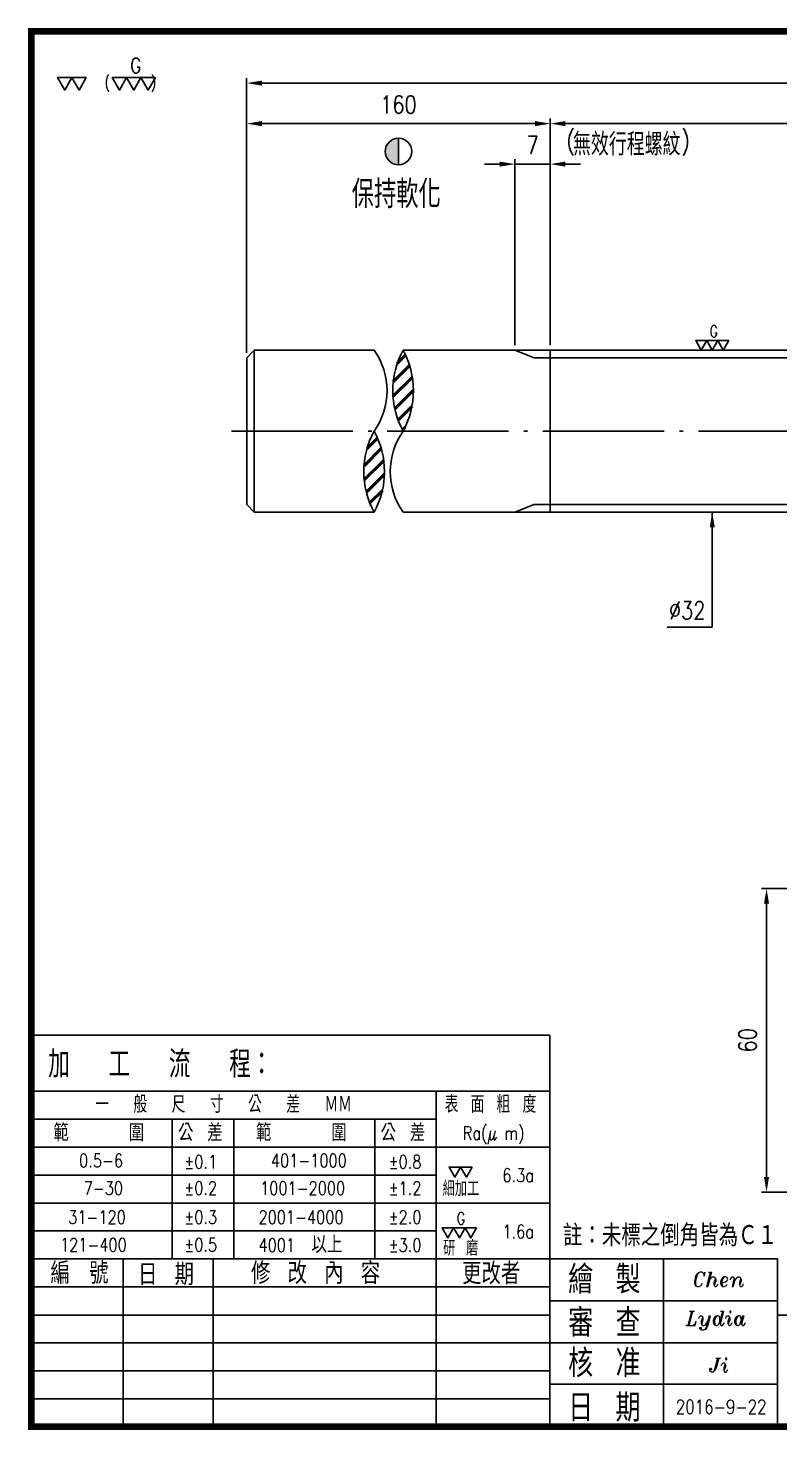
# Model space of a CAD drawing. Header units: millimetres. Extents: x 2309 to 2699, y 12 to 289.
# Drawn here: x 2308.9 to 2457.4, y 11.7 to 288.7 of the extents above; entities that cross this region are included whole.
import ezdxf
from ezdxf.enums import TextEntityAlignment as Align

# ---------------------------------------------------------------- set-up
doc = ezdxf.new("R2010")
doc.units = ezdxf.units.MM
doc.header["$LTSCALE"] = 10
doc.linetypes.add('C', pattern=[2.5625, 2, -0.25, 0.0625, -0.25])
doc.layers.get('0').update_dxf_attribs({"linetype": 'CONTINUOUS'})
doc.layers.get('DEFPOINTS').update_dxf_attribs({"linetype": 'CONTINUOUS'})
doc.layers.add('03', color=3, linetype='CONTINUOUS')
doc.layers.add('04', color=4, linetype='CONTINUOUS')
doc.layers.add('AM_0', color=7, linetype='CONTINUOUS', lineweight=50)
doc.layers.add('C', color=1, linetype='C', lineweight=25)
doc.styles.add('SIMPLEX', font='SIMPLEX.shx', dxfattribs={"width": 0.8, "height": 3.5, "bigfont": 'chineset.shx'})
doc.styles.get("Standard").update_dxf_attribs({"font": 'TXT', "width": 0.8, "bigfont": 'CHINESET'})
doc.styles.add('WW', font='ITALICT.SHX')
doc.dimstyles.new('STANDARD$0', dxfattribs={"dimscale": 0, "dimtxt": 3.5, "dimasz": 3, "dimexe": 1, "dimexo": 1, "dimgap": 2, "dimtad": 1, "dimdec": 3, "dimrnd": 0.0005, "dimdsep": 46, "dimtxsty": 'SIMPLEX', "dimcen": 0.09, "dimclrd": 6, "dimclre": 6, "dimclrt": 3, "dimadec": 1, "dimazin": 2, "dimtp": -0.1, "dimtm": 0.2, "dimtfac": 1, "dimtdec": 3, "dimtmove": 2, "dimatfit": 3, "dimfxl": 0, "dimtvp": 0.790698, "dimarcsym": 0})
doc.dimstyles.new('STANDARD$7', dxfattribs={"dimscale": 0, "dimtxt": 3.5, "dimasz": 3, "dimexe": 1, "dimexo": 1, "dimgap": 1.5, "dimtad": 1, "dimdec": 3, "dimrnd": 0.0005, "dimdsep": 46, "dimtxsty": 'SIMPLEX', "dimcen": 0.09, "dimclrd": 6, "dimclre": 6, "dimclrt": 3, "dimadec": 1, "dimazin": 2, "dimtp": -0.1, "dimtm": 0.2, "dimtfac": 1, "dimtdec": 3, "dimtmove": 2, "dimatfit": 3, "dimfxl": 0, "dimtvp": 0.790698, "dimarcsym": 0})

# ---------------------------------------------------------------- blocks, each defined once
blk = doc.blocks.new('GOLD0')
at = {"color": 3}
for points in [[(-2.22, 3.84), (-6.65, 3.84), (-4.43, 0)], [(2.22, 3.84), (-2.22, 3.84), (0, 0)], [(6.65, 3.84), (2.22, 3.84), (4.43, 0)]]:
    blk.add_lwpolyline(points, close=True, dxfattribs=at)
at = {"color": 3, "style": 'SIMPLEX', "width": 0.8}
blk.add_text('G', height=4.62, dxfattribs=at).set_placement((-1.07, 7.55), align=Align.MIDDLE_LEFT)
blk = doc.blocks.new('g')
at = {"lineweight": 0, "xscale": 0.900000000000091, "yscale": 0.900000000000091, "zscale": 0.900000000000091}
blk.add_blockref('GOLD0', (0, 0), dxfattribs=at)
blk = doc.blocks.new('*D35')
at = {"color": 6, "lineweight": -2}
for p, q in [((2352.06, 224.56), (2352.06, 270.81)), ((2355.06, 269.81), (2409.06, 269.81)), ((2412.06, 226.06), (2412.06, 270.81))]:
    blk.add_line(p, q, dxfattribs=at)
at = {"color": 6}
for points in [[(2355.06, 270.31), (2355.06, 269.31), (2352.06, 269.81)], [(2409.06, 270.31), (2409.06, 269.31), (2412.06, 269.81)]]:
    blk.add_solid(points, dxfattribs=at)
at = {"layer": 'DEFPOINTS', "color": 0}
for p in [(2412.06, 269.81), (2412.06, 225.06), (2352.06, 223.56)]:
    blk.add_point(p, dxfattribs=at)
at = {"color": 3, "insert": (2382.06, 273.56), "char_height": 3.5, "attachment_point": 5, "style": 'SIMPLEX'}
blk.add_mtext('160', dxfattribs=at)
blk = doc.blocks.new('*D36')
at = {"color": 6, "lineweight": -2}
for p, q in [((2412.06, 226.06), (2412.06, 270.81)), ((2415.06, 269.81), (2590.06, 269.81)), ((2593.06, 224.56), (2593.06, 270.81))]:
    blk.add_line(p, q, dxfattribs=at)
at = {"color": 6}
for points in [[(2415.06, 270.31), (2415.06, 269.31), (2412.06, 269.81)], [(2590.06, 270.31), (2590.06, 269.31), (2593.06, 269.81)]]:
    blk.add_solid(points, dxfattribs=at)
at = {"layer": 'DEFPOINTS', "color": 0}
for p in [(2593.06, 269.81), (2412.06, 225.06), (2593.06, 223.56)]:
    blk.add_point(p, dxfattribs=at)
at = {"color": 3, "insert": (2502.56, 273.56), "char_height": 3.5, "attachment_point": 5, "style": 'SIMPLEX'}
blk.add_mtext('440', dxfattribs=at)
blk = doc.blocks.new('*D38')
at = {"color": 6, "lineweight": -2}
for p, q in [((2352.06, 224.56), (2352.06, 278.81)), ((2355.06, 277.81), (2660.06, 277.81)), ((2663.06, 222.06), (2663.06, 278.81))]:
    blk.add_line(p, q, dxfattribs=at)
at = {"color": 6}
for points in [[(2355.06, 278.31), (2355.06, 277.31), (2352.06, 277.81)], [(2660.06, 278.31), (2660.06, 277.31), (2663.06, 277.81)]]:
    blk.add_solid(points, dxfattribs=at)
at = {"layer": 'DEFPOINTS', "color": 0}
for p in [(2663.06, 277.81), (2352.06, 223.56), (2663.06, 221.06)]:
    blk.add_point(p, dxfattribs=at)
at = {"color": 3, "insert": (2507.56, 281.56), "char_height": 3.5, "attachment_point": 5, "style": 'SIMPLEX'}
blk.add_mtext('700', dxfattribs=at)
blk = doc.blocks.new('*D39')
at = {"color": 6, "lineweight": -2}
for p, q in [((2402.06, 261.81), (2399.06, 261.81)), ((2405.06, 226.06), (2405.06, 262.81)), ((2405.06, 261.81), (2412.06, 261.81)), ((2412.06, 226.06), (2412.06, 262.81)), ((2415.06, 261.81), (2418.06, 261.81))]:
    blk.add_line(p, q, dxfattribs=at)
at = {"color": 6}
for points in [[(2402.06, 262.31), (2402.06, 261.31), (2405.06, 261.81)], [(2415.06, 262.31), (2415.06, 261.31), (2412.06, 261.81)]]:
    blk.add_solid(points, dxfattribs=at)
at = {"layer": 'DEFPOINTS', "color": 0}
for p in [(2412.06, 261.81), (2405.06, 225.06), (2412.06, 225.06)]:
    blk.add_point(p, dxfattribs=at)
at = {"color": 3, "insert": (2408.56, 265.56), "char_height": 3.5, "attachment_point": 5, "style": 'SIMPLEX'}
blk.add_mtext('7', dxfattribs=at)
blk = doc.blocks.new('*D48')
at = {"color": 6, "lineweight": -2}
for p, q in [((2467.72, 118.72), (2453.79, 118.72)), ((2480.14, 118.72), (2474.19, 118.72)), ((2454.79, 115.72), (2454.79, 61.72)), ((2480.14, 58.72), (2453.79, 58.72))]:
    blk.add_line(p, q, dxfattribs=at)
at = {"color": 6}
for points in [[(2454.29, 115.72), (2455.29, 115.72), (2454.79, 118.72)], [(2454.29, 61.72), (2455.29, 61.72), (2454.79, 58.72)]]:
    blk.add_solid(points, dxfattribs=at)
at = {"layer": 'DEFPOINTS', "color": 0}
for p in [(2481.14, 118.72), (2454.79, 58.72), (2481.14, 58.72)]:
    blk.add_point(p, dxfattribs=at)
at = {"color": 3, "insert": (2451.04, 88.72), "char_height": 3.5, "attachment_point": 5, "rotation": 90, "style": 'SIMPLEX'}
blk.add_mtext('60', dxfattribs=at)
blk = doc.blocks.new('無效行程螺紋')
at = {"char_height": 5.12, "attachment_point": 7, "style": 'SIMPLEX'}
for s, insert in [('(', (-32.25, -6.68)), (')', (0.52, -6.68))]:
    blk.add_mtext(s, dxfattribs=dict(at, insert=insert))
at = {"insert": (-30.4, -6.68), "char_height": 6.4, "attachment_point": 7}
blk.add_mtext('無效行程螺紋', dxfattribs=at)
blk = doc.blocks.new('ins3')
blk.add_hatch(color=0).paths.add_polyline_path([(-1.75, 0, 0.414214), (0, -1.75), (0, 1.75, 0.414214)])
at = {"color": 0}
blk.add_lwpolyline([(0, 1.75), (0, -1.75)], dxfattribs=at)
blk.add_circle((0, 0), 1.75, dxfattribs=at)

msp = doc.modelspace()

# ---------------------------------------------------------------- hatches: boundary and pattern name
at = {"layer": 'AM_0'}
h = msp.add_hatch(dxfattribs=at)
h.set_pattern_fill('_U', color=4, scale=2, angle=45, style=0, pattern_type=0)
h.set_pattern_definition([(45, (-154.2325, -28.2681), (-1.4142136, 1.4142136), [])])
edge = h.paths.add_edge_path()
edge.add_arc((2368.3138, 217.0589), 16.7047, 331.385935, 388.614065)
edge.add_arc((2397.6428, 217.0589), 16.7047, 151.385935, 208.614065)
h = msp.add_hatch(dxfattribs=at)
h.set_pattern_fill('_U', color=4, scale=2, angle=45, style=0, pattern_type=0)
h.set_pattern_definition([(45, (-154.7325, -28.2681), (-1.4142136, 1.4142136), [])])
edge = h.paths.add_edge_path()
edge.add_arc((2362.5883, 201.0589), 16.7047, 331.385935, 388.614065)
edge.add_arc((2391.9173, 201.0589), 16.7047, 151.385935, 208.614065)

# ---------------------------------------------------------------- linework, layer by layer
for p, q in [((2352.0629, 223.5589), (2353.5629, 225.0589)), ((2353.5629, 225.0589), (2377.2528, 225.0589)), ((2353.5629, 225.0589), (2353.5629, 193.0589)), ((2382.9783, 225.0589), (2476.0629, 225.0589)), ((2412.0629, 225.0589), (2412.0629, 193.0589)), ((2352.0629, 223.5589), (2352.0629, 194.5589)), ((2353.5629, 193.0589), (2352.0629, 194.5589)), ((2353.5629, 193.0589), (2377.2528, 193.0589)), ((2382.9783, 193.0589), (2476.0629, 193.0589))]:
    msp.add_line(p, q)
at = {"color": 3}
for p, q in [((2309.5064, 89.71), (2411.9616, 89.71)), ((2411.9616, 89.71), (2411.9616, 12.3865)), ((2309.506, 78.664), (2411.9616, 78.664)), ((2389.5142, 78.664), (2389.5142, 12.3865)), ((2309.506, 73.1409), (2389.5142, 73.1409)), ((2337.3704, 45.5253), (2337.3704, 73.1409)), ((2349.5101, 73.1409), (2349.5101, 45.5253)), ((2377.3633, 73.1409), (2377.3633, 45.5253)), ((2309.506, 67.6178), (2411.9616, 67.6178)), ((2309.506, 62.0947), (2389.5142, 62.0947)), ((2309.506, 56.5715), (2411.9616, 56.5715)), ((2309.506, 51.0484), (2389.5142, 51.0484)), ((2309.506, 45.5253), (2456.9614, 45.5253)), ((2327.6488, 45.5253), (2327.6488, 12.0569)), ((2345.441, 45.5253), (2345.441, 12.0569)), ((2434.4615, 45.5253), (2434.4615, 12.3865)), ((2456.9614, 45.5253), (2456.9614, 12.3865)), ((2309.506, 40.0022), (2411.9616, 40.0022)), ((2411.9616, 37.2753), (2456.9614, 37.2753)), ((2309.506, 34.4206), (2411.9616, 34.4206)), ((2456.9614, 34.4206), (2698.6122, 34.4206)), ((2309.506, 28.9559), (2456.9614, 28.9559)), ((2309.506, 23.4328), (2411.9616, 23.4328)), ((2411.9616, 20.7754), (2456.9614, 20.7754)), ((2309.506, 17.9097), (2411.9616, 17.9097))]:
    msp.add_line(p, q, dxfattribs=at)
msp.add_lwpolyline([(2309.506, 12.3865, 1.2937, 1.2937, 0), (2698.6122, 12.3865, 1.2937, 1.2937, 0), (2698.6122, 288.0448, 1.2937, 1.2937, 0), (2309.506, 288.0448, 1.2937, 1.2937, 0)], format="xyseb", close=True)
for points in [[(2317.5225, 278.9066), (2314.678, 278.9066), (2316.1002, 276.4433)], [(2320.3669, 278.9066), (2317.5225, 278.9066), (2318.9447, 276.4433)], [(2328.3365, 278.9066), (2325.4921, 278.9066), (2326.9143, 276.4433)], [(2331.181, 278.9066), (2328.3365, 278.9066), (2329.7588, 276.4433)], [(2334.0254, 278.9066), (2331.181, 278.9066), (2332.6032, 276.4433)]]:
    msp.add_lwpolyline(points, close=True)
for points in [[(2394.3416, 63.6788), (2392.066, 63.6788), (2393.2038, 61.7081)], [(2396.6171, 63.6788), (2394.3416, 63.6788), (2395.4794, 61.7081)], [(2392.9588, 51.6387), (2390.6832, 51.6387), (2391.821, 49.6681)], [(2395.2343, 51.6387), (2392.9588, 51.6387), (2394.0965, 49.6681)], [(2397.5099, 51.6387), (2395.2343, 51.6387), (2396.3721, 49.6681)]]:
    msp.add_lwpolyline(points, close=True, dxfattribs=at)
for centre, radius, start, end in [((2365.9256, 217.0589), 13.8674, 324.767849, 35.232151), ((2397.6428, 217.0589), 16.7047, 151.385935, 208.614065), ((2368.3138, 217.0589), 16.7047, 331.385935, 28.614065), ((2391.9173, 201.0589), 16.7047, 151.385935, 208.614065), ((2362.5883, 201.0589), 16.7047, 331.385935, 28.614065), ((2394.3055, 201.0589), 13.8674, 144.767849, 215.232151)]:
    msp.add_arc(centre, radius, start, end)
at = {"layer": '04'}
for p, q in [((2408.8415, 223.5589), (2405.0629, 225.0589)), ((2476.0629, 223.5589), (2408.8415, 223.5589)), ((2408.8415, 194.5589), (2405.0629, 193.0589)), ((2476.0629, 194.5589), (2408.8415, 194.5589))]:
    msp.add_line(p, q, dxfattribs=at)
at = {"layer": 'C', "ltscale": 1.2}
msp.add_line((2349.0629, 209.0589), (2666.0629, 209.0589), dxfattribs=at)

# ---------------------------------------------------------------- block references
at = {"xscale": 0.6923076923076923, "yscale": 0.6923076923076923, "zscale": 0.6923076923076923}
msp.add_blockref('無效行程螺紋', (2437.5874, 268.1161), dxfattribs=at)
at = {"color": 3, "xscale": 1.5, "yscale": 1.5, "zscale": 1.5}
msp.add_blockref('ins3', (2382.0629, 264.3089), dxfattribs=at)
at = {"lineweight": 0, "xscale": 0.5459999999999989, "yscale": 0.5459999999999989, "zscale": 0.5459999999999989}
msp.add_blockref('g', (2444.0629, 225.0589), dxfattribs=at)

# ---------------------------------------------------------------- texts
at = {"style": 'SIMPLEX', "width": 0.8}
for s, height, p in [('G', 2.9666, (2329.0721, 281.2864)), ('(      )', 2.22868, (2323.9694, 277.9762))]:
    msp.add_text(s, height=height, dxfattribs=at).set_placement(p, align=Align.MIDDLE_LEFT)
at = {"color": 3}
for s, height, width, p in [('加  工  流  程：', 5.357099, 0.8, (2312.8207, 81.3095)), ('一  般  尺  寸  公  差  ＭＭ', 3.390166, 0.8, (2322.1466, 74.3871)), ('表 面 粗 度', 3.39017, 0.8, (2391.1894, 74.3871)), ('範    圍', 3.39325, 0.9, (2313.8671, 68.7758)), ('公 差', 3.39325, 0.9, (2338.4943, 68.7758)), ('範    圍', 3.39325, 0.9, (2353.8879, 68.7758)), ('公 差', 3.39325, 0.9, (2378.5151, 68.7758)), ('細加工', 2.99999, 0.8, (2390.7969, 57.9115)), ('註：未標之倒角皆為Ｃ１', 4.274981, 0.9, (2414.5491, 48.0435)), ('以上', 3.39325, 0.9, (2364.869, 46.6833)), ('研 磨', 2.99999, 0.8, (2390.877, 46.172)), ('編\u3000號^J', 4.24998, 0.9, (2313.2904, 40.5962)), ('日 期', 4.24998, 0.9, (2330.5794, 40.3391)), ('修 改 內 容', 4.24998, 0.9, (2352.9129, 40.5904)), ('更改者', 4.24998, 0.9, (2394.6419, 40.5257)), ('繪 製', 5.49998, 0.9, (2415.5875, 38.7017)), ('審 查', 5.49998, 0.9, (2415.5875, 30.1545)), ('核 准', 5.49998, 0.9, (2415.5875, 22.1637)), ('日 期', 5.49998, 0.9, (2415.5779, 13.3752))]:
    msp.add_text(s, height=height, dxfattribs=dict(at, width=width)).set_placement(p)
at = {"color": 3, "style": 'SIMPLEX', "width": 0.8}
for s, height, p in [('Ra(μ m)', 2.63597, (2394.751, 69.0784)), ('0.5-6', 2.63597, (2318.96, 63.6312)), ('%%p0.1', 2.63597, (2339.7188, 63.3838)), ('401-1000', 2.63597, (2356.8491, 63.6312)), ('%%p0.8', 2.63597, (2380.0913, 63.3838)), ('6.3a', 2.63597, (2402.5913, 60.729)), ('7-30', 2.63597, (2319.8636, 58.1887)), ('%%p0.2', 2.63597, (2339.7188, 58.1887)), ('1001-2000', 2.63597, (2354.7103, 58.1887)), ('%%p1.2', 2.63597, (2380.0913, 58.1887)), ('31-120', 2.63597, (2316.7911, 52.4706)), ('%%p0.3', 2.63597, (2339.7188, 52.4706)), ('2001-4000', 2.63597, (2354.4013, 52.4706)), ('%%p2.0', 2.63597, (2380.0913, 52.4706)), ('1.6a', 2.63597, (2402.5913, 49.6023)), ('121-400', 2.63597, (2315.1746, 47.0165)), ('%%p0.5', 2.63597, (2339.7188, 47.0165)), ('4001', 2.63597, (2354.4013, 46.9475)), ('%%p3.0', 2.63597, (2380.0913, 46.9475)), ('2016-9-22', 2.72413, (2436.8615, 14.9355))]:
    msp.add_text(s, height=height, dxfattribs=at).set_placement(p)
msp.add_text('G', height=2.3733, dxfattribs=at).set_placement((2393.5472, 53.5425), align=Align.MIDDLE_LEFT)
at = {"color": 3, "style": 'WW'}
for s, p in [('Chen', (2440.1731, 40.0901)), ('Lydia', (2438.8668, 32.405)), ('Ji', (2443.4389, 23.1412))]:
    msp.add_text(s, height=2.80254, dxfattribs=at).set_placement(p)
at = {"color": 3, "insert": (2442.7139, 171.898), "char_height": 3.5, "attachment_point": 9, "style": 'SIMPLEX'}
msp.add_mtext('%%C32', dxfattribs=at)
at = {"layer": '03', "color": 2, "insert": (2390.4186, 253.0992), "char_height": 5.5, "attachment_point": 9, "style": 'SIMPLEX'}
msp.add_mtext('保持軟化', dxfattribs=at)

# ---------------------------------------------------------------- dimensions: what is measured, and where the dimension line sits
for base, p1, p2, text, picture, middle in [((2663.0629, 277.8089), (2352.0629, 223.5589), (2663.0629, 221.0589), '700', '*D38', (2507.5629, 281.5589)), ((2412.0629, 269.8089), (2352.0629, 223.5589), (2412.0629, 225.0589), '160', '*D35', (2382.0629, 273.5589)), ((2593.0629, 269.8089), (2412.0629, 225.0589), (2593.0629, 223.5589), '440', '*D36', (2502.5629, 273.5589))]:
    dim = msp.add_linear_dim(base=base, p1=p1, p2=p2, text=text, dimstyle='STANDARD$0', override={"dimscale": 1, "dimrnd": 0, "dimcen": 0, "dimadec": 3, "dimtmove": 0, "dimarcsym": 1})
    dim.commit()
    dim.dimension.update_dxf_attribs({"geometry": picture, "text_midpoint": middle})
dim = msp.add_linear_dim(base=(2412.0629, 261.8089), p1=(2405.0629, 225.0589), p2=(2412.0629, 225.0589), dimstyle='STANDARD$0', override={"dimscale": 1, "dimrnd": 0, "dimcen": 0, "dimadec": 3, "dimtmove": 0, "dimarcsym": 1})
dim.commit()
dim.dimension.update_dxf_attribs({"geometry": '*D39', "text_midpoint": (2408.5629, 265.5589)})
dim = msp.add_linear_dim(base=(2454.7858, 58.7152), p1=(2481.1392, 118.7152), p2=(2481.1392, 58.7152), angle=90, dimstyle='STANDARD$0', override={"dimscale": 1, "dimrnd": 0, "dimcen": 0, "dimadec": 3, "dimtmove": 0, "dimarcsym": 1})
dim.commit()
dim.dimension.update_dxf_attribs({"geometry": '*D48', "text_midpoint": (2451.0358, 88.7152)})

# ---------------------------------------------------------------- leaders
msp.add_leader([(2444.0629, 193.0589), (2444.0629, 170.338), (2435.1815, 170.338)], dimstyle='STANDARD$7', override={"dimscale": 1, "dimgap": 1.5, "dimtad": 0, "dimrnd": 0, "dimcen": 0, "dimadec": 3, "dimtmove": 0, "dimarcsym": 1})

doc.saveas('drawing.dxf')
